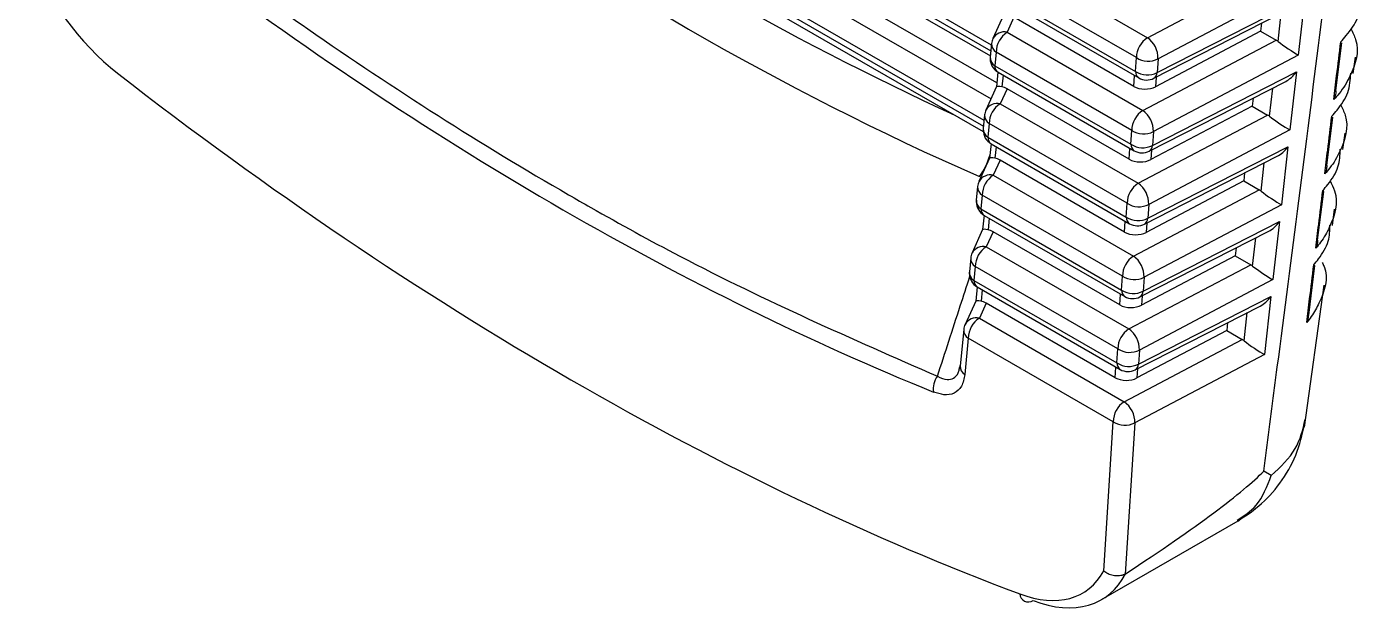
# Model space of a CAD drawing. Extents: x 17.1 to 113.1, y 3.8 to 84.5.
# Drawn here: x 80.712 to 81.565, y 62.002 to 62.376 of the extents above; entities that cross this region are included whole.
import ezdxf

# ---------------------------------------------------------------- set-up
doc = ezdxf.new("R2010")
doc.units = 0
doc.header["$MEASUREMENT"] = 0
doc.layers.add('OBJECT', color=7, linetype='CONTINUOUS')

msp = doc.modelspace()

# ---------------------------------------------------------------- linework, layer by layer
at = {"layer": 'OBJECT'}
for p, q in [((81.32415, 62.3647), (80.91122, 62.60307)), ((80.91164, 62.59896), (81.32379, 62.36103)), ((80.91595, 62.59309), (81.32348, 62.35783)), ((80.92912, 62.55837), (81.32388, 62.33048)), ((81.31949, 62.31676), (80.91661, 62.54934)), ((81.32765, 62.34073), (80.96812, 62.54828)), ((80.91702, 62.54523), (81.31913, 62.3131)), ((80.92133, 62.53936), (81.31897, 62.30981)), ((81.33854, 62.41819), (81.42316, 62.36935)), ((81.42316, 62.36935), (81.5102, 62.41529)), ((81.41616, 62.35671), (81.33154, 62.40556)), ((81.52429, 62.40581), (81.42986, 62.35597)), ((81.33071, 62.39698), (81.4156, 62.34797)), ((81.33277, 62.39282), (81.41766, 62.34382)), ((81.4293, 62.34723), (81.52308, 62.39514)), ((81.52308, 62.39514), (81.51891, 62.35829)), ((81.42721, 62.34357), (81.51626, 62.38907)), ((81.50604, 62.36695), (81.50808, 62.38489)), ((81.33183, 62.38365), (81.32509, 62.36882)), ((81.33845, 62.38232), (81.33413, 62.37281)), ((81.41454, 62.33839), (81.33845, 62.38232)), ((81.49558, 62.37851), (81.49501, 62.37344)), ((81.33413, 62.37281), (81.42021, 62.32312)), ((81.42021, 62.32312), (81.50482, 62.36778)), ((81.49501, 62.37344), (81.42828, 62.33822)), ((81.49501, 62.37344), (81.50482, 62.36778)), ((81.32424, 62.36565), (81.3234, 62.35703)), ((81.32713, 62.36017), (81.32629, 62.35155)), ((81.41321, 62.31048), (81.32713, 62.36017)), ((81.54275, 62.33565), (81.54655, 62.36619)), ((81.32629, 62.35155), (81.41265, 62.3017)), ((81.4156, 62.34797), (81.41616, 62.35671)), ((81.51891, 62.35829), (81.42691, 62.30973)), ((81.42986, 62.35597), (81.4293, 62.34723)), ((81.5538, 62.34666), (81.5552, 62.35696)), ((81.3283, 62.34743), (81.32741, 62.33825)), ((81.32835, 62.3474), (81.41471, 62.29754)), ((81.33154, 62.34556), (81.33082, 62.33816)), ((81.41454, 62.33839), (81.41499, 62.34536)), ((81.42426, 62.2973), (81.51088, 62.34155)), ((81.42635, 62.30095), (81.5177, 62.34762)), ((81.42867, 62.34432), (81.42828, 62.33822)), ((81.5177, 62.34762), (81.51352, 62.31077)), ((81.32742, 62.33826), (81.32068, 62.32344)), ((81.33404, 62.33693), (81.32972, 62.32743)), ((81.4116, 62.29216), (81.33404, 62.33693)), ((81.50066, 62.31943), (81.50269, 62.33737)), ((81.32972, 62.32743), (81.41727, 62.27689)), ((81.48962, 62.32592), (81.42534, 62.29199)), ((81.4902, 62.33099), (81.48962, 62.32592)), ((81.48962, 62.32592), (81.49943, 62.32026)), ((81.31983, 62.32027), (81.31898, 62.3116)), ((81.41727, 62.27689), (81.49943, 62.32026)), ((81.53696, 62.28825), (81.5408, 62.31899)), ((81.32272, 62.31479), (81.32188, 62.30613)), ((81.41027, 62.26425), (81.32272, 62.31479)), ((81.41265, 62.3017), (81.41321, 62.31048)), ((81.51352, 62.31077), (81.42397, 62.2635)), ((81.42691, 62.30973), (81.42635, 62.30095)), ((81.5472, 62.29841), (81.54863, 62.30875)), ((81.32188, 62.30613), (81.4097, 62.25542)), ((81.32388, 62.30201), (81.323, 62.29286)), ((81.32394, 62.30197), (81.41177, 62.25127)), ((81.32713, 62.30013), (81.32641, 62.29278)), ((81.4116, 62.29216), (81.41204, 62.29909)), ((81.4234, 62.25468), (81.51231, 62.3001)), ((81.51231, 62.3001), (81.50814, 62.26326)), ((81.323, 62.29288), (81.31626, 62.27805)), ((81.32963, 62.29155), (81.3253, 62.28204)), ((81.40865, 62.24593), (81.32963, 62.29155)), ((81.42132, 62.25103), (81.5055, 62.29404)), ((81.42572, 62.29805), (81.42534, 62.29199)), ((81.3253, 62.28204), (81.41432, 62.23066)), ((81.48481, 62.28347), (81.48424, 62.2784)), ((81.49528, 62.27191), (81.49731, 62.28985)), ((81.31541, 62.27488), (81.31457, 62.26618)), ((81.48424, 62.2784), (81.42239, 62.24576)), ((81.48424, 62.2784), (81.49405, 62.27274)), ((81.31831, 62.26941), (81.31746, 62.2607)), ((81.40732, 62.21802), (81.31831, 62.26941)), ((81.41432, 62.23066), (81.49405, 62.27274)), ((81.53114, 62.24086), (81.53503, 62.2718)), ((81.31746, 62.2607), (81.40676, 62.20915)), ((81.31947, 62.25658), (81.31858, 62.24748)), ((81.31952, 62.25655), (81.40882, 62.205)), ((81.4097, 62.25542), (81.41027, 62.26425)), ((81.50814, 62.26326), (81.42102, 62.21727)), ((81.42397, 62.2635), (81.4234, 62.25468)), ((81.54052, 62.25012), (81.54196, 62.26048)), ((81.32271, 62.25471), (81.322, 62.2474)), ((81.40865, 62.24593), (81.40909, 62.25281)), ((81.42046, 62.2084), (81.50693, 62.25259)), ((81.42277, 62.25177), (81.42239, 62.24576)), ((81.50693, 62.25259), (81.50276, 62.21574)), ((81.31859, 62.2475), (81.31185, 62.23267)), ((81.32521, 62.24617), (81.32089, 62.23666)), ((81.40571, 62.1997), (81.32521, 62.24617)), ((81.41837, 62.20475), (81.50011, 62.24652)), ((81.48989, 62.22439), (81.49193, 62.24234)), ((81.32089, 62.23666), (81.41138, 62.18443)), ((81.47886, 62.23089), (81.41945, 62.19953)), ((81.47943, 62.23595), (81.47886, 62.23089)), ((81.47886, 62.23089), (81.48867, 62.22522)), ((81.311, 62.2295), (81.31015, 62.22075)), ((81.31389, 62.22402), (81.31304, 62.21528)), ((81.40438, 62.17179), (81.31389, 62.22402)), ((81.41138, 62.18443), (81.48867, 62.22522)), ((81.52548, 62.19321), (81.52936, 62.22462)), ((81.31304, 62.21528), (81.40381, 62.16288)), ((81.40676, 62.20915), (81.40732, 62.21802)), ((81.50276, 62.21574), (81.41808, 62.17104)), ((81.42102, 62.21727), (81.42046, 62.2084)), ((81.31505, 62.21115), (81.31417, 62.2021)), ((81.3151, 62.21112), (81.40587, 62.15872)), ((81.31829, 62.20928), (81.31759, 62.20201)), ((81.40571, 62.1997), (81.40615, 62.20654)), ((81.41751, 62.16213), (81.50155, 62.20507)), ((81.41983, 62.2055), (81.41945, 62.19953)), ((81.50155, 62.20507), (81.49737, 62.16822)), ((81.52281, 62.1221), (81.53528, 62.21221)), ((81.31418, 62.20211), (81.30744, 62.18729)), ((81.3208, 62.20078), (81.31648, 62.19128)), ((81.40277, 62.15347), (81.3208, 62.20078)), ((81.41542, 62.15848), (81.49473, 62.199)), ((81.31648, 62.19128), (81.40843, 62.13819)), ((81.47405, 62.18843), (81.47347, 62.18337)), ((81.48451, 62.17687), (81.48654, 62.19482)), ((81.30659, 62.18412), (81.30434, 62.16097)), ((81.47347, 62.18337), (81.4165, 62.1533)), ((81.47347, 62.18337), (81.48329, 62.1777)), ((81.30948, 62.17864), (81.30723, 62.1555)), ((81.40143, 62.12556), (81.30948, 62.17864)), ((81.40381, 62.16288), (81.40438, 62.17179)), ((81.40843, 62.13819), (81.48329, 62.1777)), ((81.41808, 62.17104), (81.41751, 62.16213)), ((81.49737, 62.16822), (81.41513, 62.12481)), ((81.30372, 62.1589), (81.30415, 62.16045)), ((81.40277, 62.15347), (81.4032, 62.16027)), ((81.41688, 62.15923), (81.4165, 62.1533)), ((81.3954, 62.03083), (81.40143, 62.12556)), ((81.41513, 62.12481), (81.40902, 62.02881)), ((81.50177, 62.09141), (81.497, 62.09421)), ((81.39407, 62.01258), (81.48074, 62.06261)), ((81.40902, 62.02881), (81.40929, 62.02897))]:
    msp.add_line(p, q, dxfattribs=at)
for centre, radius, start, end in [((82.08658, 64.03384), 1.88513, 234.63703, 245.36835), ((82.08626, 64.02772), 1.90866, 233.78912, 246.21626), ((81.33419, 62.36468), 0.01, 155.55368, 174.44667), ((81.33231, 62.36469), 0.00832, 77.39604, 150.23774), ((81.34238, 62.35998), 0.01525, 122.7507, 179.28382), ((81.43141, 62.35652), 0.01525, 122.7507, 179.28382), ((81.41393, 62.35636), 0.01593, 358.57464, 54.61776), ((81.33057, 62.36549), 0.00634, 178.59084, 237.09408), ((81.33335, 62.35606), 0.01, 174.44667, 180), ((81.33335, 62.35606), 0.01, 180, 240.00269), ((81.32973, 62.35687), 0.00634, 178.59611, 237.09103), ((81.33109, 62.35135), 0.0048, 177.53493, 235.26092), ((81.42364, 62.36808), 0.01361, 236.62187, 297.14308), ((81.4204, 62.34776), 0.0048, 177.52526, 235.27059), ((81.42309, 62.35934), 0.01361, 236.61745, 297.14296), ((81.42266, 62.35248), 0.01, 240.00269, 297.06329), ((81.42489, 62.34733), 0.00441, 301.76965, 358.68605), ((81.3279, 62.31931), 0.00832, 77.39295, 150.24054), ((81.33797, 62.3146), 0.01525, 122.74784, 179.28533), ((81.32616, 62.32011), 0.00633, 178.58245, 237.10913), ((81.32978, 62.3193), 0.01, 155.55368, 174.44667), ((81.42846, 62.31029), 0.01525, 122.7507, 179.28382), ((81.41099, 62.31013), 0.01593, 358.57566, 54.61498), ((81.32894, 62.31063), 0.01, 174.44667, 180), ((81.32894, 62.31063), 0.01, 180, 240.00269), ((81.32532, 62.31145), 0.00634, 178.59558, 237.09156), ((81.4207, 62.32185), 0.01361, 236.61849, 297.14258), ((81.32667, 62.30592), 0.0048, 177.5305, 235.26535), ((81.42014, 62.31307), 0.01361, 236.62385, 297.13711), ((81.41745, 62.30149), 0.0048, 177.53493, 235.26092), ((81.42194, 62.30105), 0.00441, 301.76943, 358.68463), ((81.27938, 62.3079), 0.04577, 324.25438, 343.05492), ((81.41971, 62.30621), 0.01, 240.00269, 297.06329), ((81.32349, 62.27392), 0.00832, 77.39643, 150.23734), ((81.33356, 62.26922), 0.01525, 122.75009, 179.28492), ((81.32537, 62.27391), 0.01, 155.55368, 174.44667), ((81.32175, 62.27473), 0.00634, 178.592, 237.09514), ((81.42552, 62.26406), 0.01525, 122.74784, 179.28533), ((81.40804, 62.2639), 0.01593, 358.57345, 54.61883), ((81.32452, 62.26521), 0.01, 174.44667, 180), ((81.32452, 62.26521), 0.01, 180, 240.00269), ((81.3209, 62.26602), 0.00633, 178.58813, 237.10315), ((81.32226, 62.2605), 0.0048, 177.5345, 235.25904), ((81.41776, 62.27562), 0.01361, 236.61408, 297.14644), ((81.41719, 62.26679), 0.01361, 236.62067, 297.14373), ((81.4145, 62.25522), 0.0048, 177.5305, 235.26535), ((81.41677, 62.25993), 0.01, 240.00269, 297.06329), ((81.41899, 62.25478), 0.00441, 301.75977, 358.69593), ((81.32095, 62.22853), 0.01, 155.55368, 174.44667), ((81.31908, 62.22854), 0.00832, 77.39915, 150.23462), ((81.32914, 62.22383), 0.01525, 122.75009, 179.28492), ((81.42257, 62.21783), 0.01525, 122.75009, 179.28492), ((81.4051, 62.21767), 0.01593, 358.57295, 54.61768), ((81.31733, 62.22934), 0.00634, 178.59034, 237.0968), ((81.3201, 62.21978), 0.01, 174.44667, 180), ((81.3201, 62.21978), 0.01, 180, 240.00269), ((81.31648, 62.2206), 0.00634, 178.59445, 237.09269), ((81.31784, 62.21507), 0.0048, 177.52762, 235.26823), ((81.41481, 62.22939), 0.01361, 236.6232, 297.13732), ((81.41156, 62.20894), 0.0048, 177.5345, 235.25904), ((81.41425, 62.22052), 0.01361, 236.61785, 297.14322), ((81.41382, 62.21366), 0.01, 240.00269, 297.06329), ((81.41604, 62.20851), 0.00441, 301.77115, 358.68537), ((81.31466, 62.18316), 0.00832, 77.3932, 150.2403), ((81.32473, 62.17845), 0.01525, 122.74782, 179.28719), ((81.31268, 62.18383), 0.0061, 177.35361, 238.33353), ((81.31654, 62.18315), 0.01, 155.55368, 174.44667), ((81.41963, 62.1716), 0.01525, 122.75009, 179.28492), ((81.40215, 62.17144), 0.01593, 358.57566, 54.61498), ((81.41187, 62.18316), 0.01361, 236.61741, 297.14312), ((81.4113, 62.17424), 0.01361, 236.61729, 297.14323), ((81.40861, 62.16267), 0.0048, 177.52762, 235.26823), ((81.30108, 62.14622), 0.01388, 143.83023, 187.53383), ((81.31043, 62.16069), 0.0061, 177.3542, 238.33294), ((81.41087, 62.16738), 0.01, 240.00269, 297.06329), ((81.4131, 62.16223), 0.00441, 301.76782, 358.68869), ((81.41668, 62.12537), 0.01525, 122.74782, 179.28719), ((81.39921, 62.12521), 0.01593, 358.57345, 54.61883), ((81.40892, 62.13692), 0.01361, 236.62078, 297.14374), ((81.34764, 62.01652), 0.00543, 183.41617, 302.44579)]:
    msp.add_arc(centre, radius, start, end, dxfattribs=at)
for centre, major_axis, ratio, start_param, end_param in [((80.77963, 62.42464), (-0.05912, 0.09285), 0.546175, 1.229249, 2.150782), ((80.97118, 63.98551), (-1.16551, 1.8319), 0.546187, 2.178452, 2.487481), ((81.50481, 62.35961), (-0.00501, 0.00866), 0.577652, 5.322321, 5.496221), ((81.51227, 62.36355), (0.00933, -0.00637), 0.079382, 4.037928, 5.556365), ((80.97365, 63.93291), (-1.2039, 1.89073), 0.546175, 2.150782, 2.514291), ((81.51106, 62.35288), (0.00803, 0.01159), 0.599529, 3.981932, 4.674099), ((81.3372, 62.33562), (0.00979, -0.00262), 0.107022, 2.308348, 3.159397), ((81.33423, 62.32909), (-0.0068, 0.00838), 0.543452, 5.326071, 5.732332), ((81.42158, 62.34257), (0.01001, 0.00002), 0.585374, 3.931484, 5.443566), ((81.49943, 62.31209), (-0.00501, 0.00866), 0.577652, 5.322321, 5.496221), ((81.50688, 62.31603), (0.00933, -0.00637), 0.079382, 4.037928, 5.556365), ((81.50567, 62.30536), (0.00803, 0.01159), 0.599529, 3.981932, 4.674099), ((81.33279, 62.29024), (0.00979, -0.00262), 0.107022, 2.308348, 3.159397), ((81.32982, 62.28371), (-0.0068, 0.00838), 0.543452, 5.326071, 5.732332), ((81.41864, 62.29634), (0.01001, 0.00002), 0.585374, 3.931484, 5.443566), ((81.49405, 62.26458), (-0.00501, 0.00866), 0.577652, 5.322321, 5.496221), ((81.5015, 62.26851), (0.00933, -0.00637), 0.079382, 4.037928, 5.556365), ((81.32837, 62.24486), (0.00979, -0.00262), 0.107022, 2.308348, 3.159397), ((81.50029, 62.25784), (0.00803, 0.01159), 0.599529, 3.981932, 4.674099), ((81.32541, 62.23833), (-0.0068, 0.00838), 0.543452, 5.326071, 5.732332), ((81.4157, 62.25011), (0.01001, 0.00002), 0.585374, 3.931484, 5.443566), ((81.48867, 62.21706), (-0.00501, 0.00866), 0.577652, 5.322321, 5.496221), ((81.49612, 62.22099), (0.00933, -0.00637), 0.079382, 4.037928, 5.556365), ((81.49491, 62.21032), (0.00803, 0.01159), 0.599529, 3.981932, 4.674099), ((81.32396, 62.19947), (0.00979, -0.00262), 0.107022, 2.308348, 3.159397), ((81.32099, 62.19294), (-0.0068, 0.00838), 0.543452, 5.326071, 5.732332), ((81.41275, 62.20388), (0.01001, 0.00002), 0.585374, 3.931484, 5.443566), ((81.48328, 62.16954), (-0.00501, 0.00866), 0.577652, 5.322321, 5.496221), ((81.49073, 62.17347), (0.00933, -0.00637), 0.079382, 4.037928, 5.556365), ((81.40981, 62.15765), (0.01001, 0.00002), 0.585374, 3.931484, 5.443566), ((79.80137, 61.23169), (1.70298, 0.87624), 0.039926, 5.926325, 6.167439), ((81.32411, 62.11032), (-0.05912, 0.09285), 0.546175, 2.514291, 3.435824), ((81.33117, 62.11483), (-0.06414, 0.1015), 0.548826, 2.516074, 3.452695)]:
    msp.add_ellipse(centre, major_axis=major_axis, ratio=ratio, start_param=start_param, end_param=end_param, dxfattribs=at)
for points, knots in [([(81.497, 62.09421), (81.49757, 62.09861), (81.50045, 62.12061), (81.51244, 62.21297), (81.53537, 62.39062), (81.55442, 62.54988), (81.5651, 62.63916)], [0, 0, 0, 0, 0.024147, 0.120738, 0.507103, 1, 1, 1, 1]), ([(80.81967, 62.42585), (80.82437, 62.42236), (80.84786, 62.40491), (80.92642, 62.34874), (81.0054, 62.29844), (81.08402, 62.25346), (81.1626, 62.2102), (81.23554, 62.17823), (81.28988, 62.15441)], [0, 0, 0, 0, 0.029967, 0.149857, 0.5, 0.529967, 0.649857, 1, 1, 1, 1]), ([(81.54581, 62.36668), (81.54699, 62.36799), (81.5513, 62.37277), (81.55782, 62.38207), (81.55849, 62.39056), (81.55885, 62.39511)], [0, 0, 0, 0, 0.150338, 0.545336, 1, 1, 1, 1]), ([(81.55221, 62.37515), (81.55338, 62.37283), (81.55837, 62.36295), (81.55416, 62.34841), (81.54683, 62.33607), (81.54257, 62.33133), (81.54141, 62.33006)], [0, 0, 0, 0, 0.154211, 0.654793, 0.906738, 1, 1, 1, 1]), ([(81.54141, 62.33006), (81.54202, 62.33509), (81.54349, 62.34729), (81.54495, 62.3595), (81.54581, 62.36668)], [0, 0, 0, 0, 0.412426, 1, 1, 1, 1]), ([(81.54014, 62.31945), (81.54127, 62.32076), (81.54542, 62.32555), (81.55151, 62.33456), (81.55196, 62.3427), (81.5522, 62.34689)], [0, 0, 0, 0, 0.153637, 0.564154, 1, 1, 1, 1]), ([(81.54276, 62.33565), (81.54269, 62.33461), (81.54255, 62.33273), (81.5418, 62.33091), (81.54143, 62.33009), (81.54141, 62.33006)], [0, 0, 0, 0, 0.537607, 0.977561, 1, 1, 1, 1]), ([(81.54562, 62.32688), (81.54675, 62.32465), (81.55174, 62.31487), (81.54767, 62.3007), (81.5407, 62.28861), (81.53682, 62.28411), (81.53572, 62.28285)], [0, 0, 0, 0, 0.152318, 0.666152, 0.905896, 1, 1, 1, 1]), ([(81.53572, 62.28285), (81.53633, 62.28788), (81.5378, 62.30008), (81.53927, 62.31228), (81.54014, 62.31945)], [0, 0, 0, 0, 0.412401, 1, 1, 1, 1]), ([(81.53444, 62.27225), (81.53551, 62.27354), (81.5395, 62.27835), (81.54517, 62.28704), (81.54543, 62.29481), (81.54555, 62.29863)], [0, 0, 0, 0, 0.157476, 0.585583, 1, 1, 1, 1]), ([(81.53698, 62.28824), (81.5369, 62.28717), (81.53676, 62.28535), (81.53606, 62.28361), (81.53574, 62.28289), (81.53572, 62.28285)], [0, 0, 0, 0, 0.579828, 0.976642, 1, 1, 1, 1]), ([(81.53902, 62.27857), (81.54012, 62.27644), (81.54509, 62.26676), (81.54116, 62.25298), (81.53456, 62.24117), (81.53104, 62.23691), (81.53, 62.23566)], [0, 0, 0, 0, 0.149777, 0.678238, 0.904903, 1, 1, 1, 1]), ([(81.53, 62.23566), (81.53061, 62.24069), (81.53209, 62.25288), (81.53357, 62.26508), (81.53444, 62.27225)], [0, 0, 0, 0, 0.412358, 1, 1, 1, 1]), ([(81.53444, 62.27225), (81.53445, 62.27224), (81.53462, 62.27215), (81.53507, 62.2719), (81.535, 62.27185), (81.53496, 62.27181)], [0, 0, 0, 0, 0.023033, 0.336484, 1, 1, 1, 1]), ([(81.52871, 62.22506), (81.52973, 62.22635), (81.53355, 62.23118), (81.53881, 62.23951), (81.53888, 62.24689), (81.53891, 62.25032)], [0, 0, 0, 0, 0.162034, 0.610395, 1, 1, 1, 1]), ([(81.53117, 62.24085), (81.53108, 62.23974), (81.53095, 62.238), (81.53028, 62.23632), (81.53002, 62.2357), (81.53, 62.23566)], [0, 0, 0, 0, 0.625898, 0.975681, 1, 1, 1, 1]), ([(81.5341, 62.22656), (81.5345, 62.22575), (81.53856, 62.21738), (81.53454, 62.20526), (81.52839, 62.19373), (81.52523, 62.18973), (81.52425, 62.18849)], [0, 0, 0, 0, 0.064262, 0.661408, 0.894464, 1, 1, 1, 1]), ([(81.52425, 62.18849), (81.52486, 62.19352), (81.52635, 62.20571), (81.52784, 62.2179), (81.52871, 62.22506)], [0, 0, 0, 0, 0.412315, 1, 1, 1, 1]), ([(81.52871, 62.22506), (81.52872, 62.22506), (81.52885, 62.22499), (81.52926, 62.22476), (81.5292, 62.2247), (81.52916, 62.22465)], [0, 0, 0, 0, 0.024651, 0.28144, 1, 1, 1, 1]), ([(81.28988, 62.15441), (81.29472, 62.16927), (81.30159, 62.1904), (81.30845, 62.2116), (81.31049, 62.21788)], [0, 0, 0, 0, 0.703625, 1, 1, 1, 1]), ([(81.52529, 62.19324), (81.52519, 62.19211), (81.52505, 62.19053), (81.52446, 62.189), (81.52426, 62.18853), (81.52425, 62.18849)], [0, 0, 0, 0, 0.692659, 0.973438, 1, 1, 1, 1]), ([(81.30723, 62.1555), (81.30671, 62.15285), (81.30566, 62.14756), (81.3008, 62.1432), (81.29444, 62.1421), (81.2896, 62.14366), (81.28733, 62.1444)], [0, 0, 0, 0, 0.261885, 0.524406, 0.776422, 1, 1, 1, 1]), ([(81.28988, 62.15441), (81.29199, 62.15344), (81.29575, 62.15173), (81.30027, 62.15294), (81.30292, 62.15545), (81.30354, 62.1581), (81.30372, 62.1589)], [0, 0, 0, 0, 0.346636, 0.615865, 0.885523, 1, 1, 1, 1]), ([(81.3042, 62.16122), (81.30418, 62.16047), (81.30414, 62.15925), (81.30396, 62.15896), (81.3039, 62.15885)], [0, 0, 0, 0, 0.617826, 1, 1, 1, 1]), ([(81.4805, 62.06247), (81.48572, 62.06595), (81.49649, 62.07312), (81.50935, 62.08839), (81.51924, 62.10649), (81.52205, 62.12003), (81.52347, 62.12682)], [0, 0, 0, 0, 0.234461, 0.483483, 0.741054, 1, 1, 1, 1]), ([(81.50177, 62.09141), (81.50754, 62.09687), (81.51873, 62.10745), (81.52175, 62.12058), (81.52322, 62.12693)], [0, 0, 0, 0, 0.515959, 1, 1, 1, 1]), ([(81.48007, 62.06305), (81.48442, 62.06579), (81.49416, 62.07196), (81.49906, 62.08447), (81.50177, 62.09141)], [0, 0, 0, 0, 0.4456297, 1, 1, 1, 1]), ([(81.40902, 62.02881), (81.40812, 62.02842), (81.40631, 62.02764), (81.40299, 62.02751), (81.39966, 62.0282), (81.39716, 62.02943), (81.39586, 62.03042), (81.39545, 62.03078), (81.3954, 62.03083)], [0, 0, 0, 0, 0.219279, 0.438505, 0.659235, 0.882985, 0.985836, 1, 1, 1, 1])]:
    msp.add_open_spline(points, degree=3, knots=knots, dxfattribs=at)

doc.saveas('drawing.dxf')
